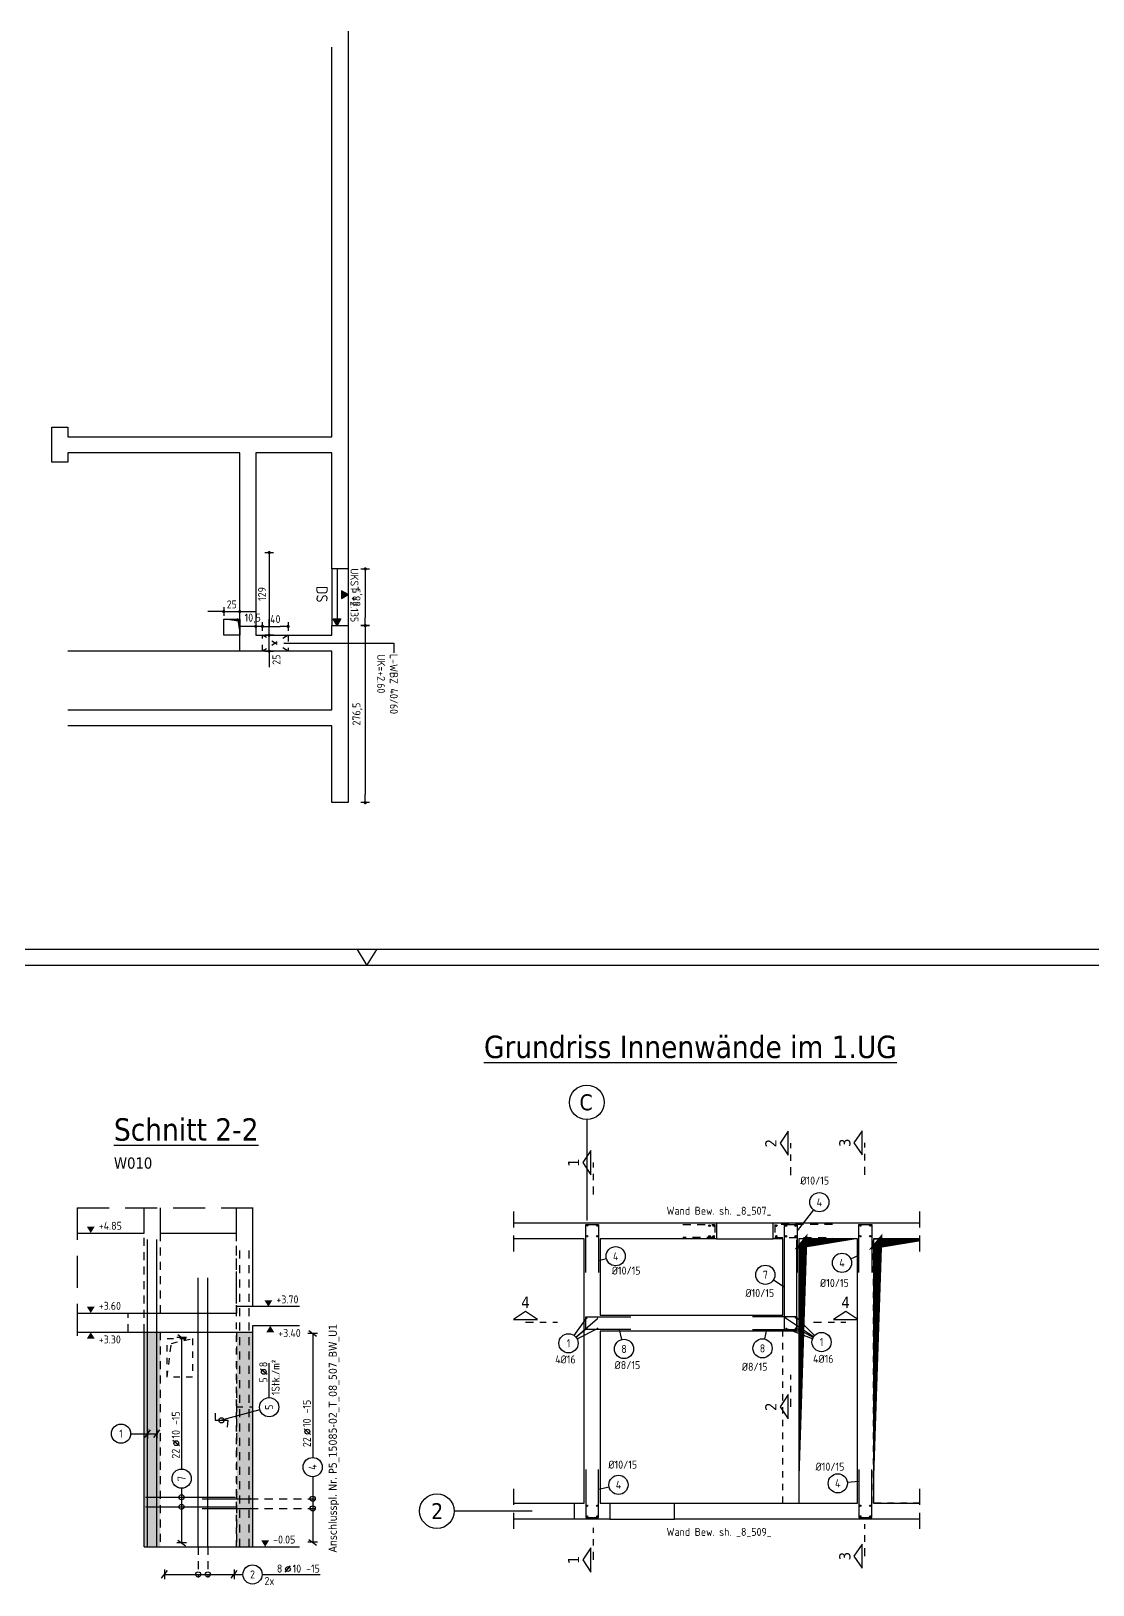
# Model space of a CAD drawing. Extents: x 0 to 54, y 0 to 44.
# Drawn here: x 15.78 to 32.36, y 19.78 to 44.05 of the extents above; entities that cross this region are included whole.
import ezdxf
from ezdxf.enums import TextEntityAlignment as Align

# ---------------------------------------------------------------- set-up
doc = ezdxf.new("R2010")
doc.units = 0
doc.header["$LTSCALE"] = 0.5
for name, pattern in [('AUSGEZOGEN', [1000.01, 1000, 0.01]), ('DASHDOTSMALL', [1.05, 0.5, -0.25, 0.05, -0.25]), ('DASHED', [0.75, 0.5, -0.25]), ('DASHEDX2', [1.5, 1, -0.5]), ('DOT', [0.175, 0.05, -0.125]), ('HIDDEN', [0.375, 0.25, -0.125]), ('HIDDEN2', [0.187, 0.125, -0.062]), ('HIDDEN4', [0.12, 0.02, -0.1]), ('PUNKT', [0.175, 0.05, -0.125]), ('STRICHPUNKT2', [0.55, 0.25, -0.125, 0.05, -0.125]), ('VERDECKT', [0.375, 0.25, -0.125])]:
    doc.linetypes.add(name, pattern=pattern)
for name, color, linetype in [('ACHSEN', 7, 'Continuous'), ('AFU', 7, 'Continuous'), ('BETON', 7, 'Continuous'), ('DD', 7, 'Continuous'), ('DRUEBER', 7, 'Continuous'), ('grau_dunkel', 7, 'Continuous'), ('grau_mittel', 7, 'Continuous'), ('HILFE', 7, 'Continuous'), ('koten', 7, 'Continuous'), ('MASSE', 7, 'Continuous'), ('OBJEKT', 7, 'Continuous'), ('RAHMEN', 7, 'Continuous'), ('RND', 7, 'Continuous'), ('RND-1', 7, 'Continuous'), ('SCHATTEN', 15, 'Continuous'), ('SCHNITTE', 7, 'Continuous'), ('SFP_Achsen', 7, 'Continuous'), ('TEXT', 7, 'Continuous'), ('VERDECKT', 7, 'Continuous'), ('WBZ', 7, 'Continuous'), ('WD', 7, 'Continuous')]:
    doc.layers.add(name, color=color, linetype=linetype)
doc.styles.add('helv', font='tahoma.ttf')
doc.styles.add('txt', font='isocp.shx')
doc.linetypes.add('AFU_50K', pattern='A,0.15,["/",Standard,S=0.2,R=0,X=-0.01,Y=-0.1],0.07,["/",Standard,S=0.2,R=0,X=-0.01,Y=-0.1],0.15', length=0.37)
doc.linetypes.add('AFU_50L', pattern='A,0.75,["/",Standard,S=0.2,R=0,X=-0.01,Y=-0.1],0.07,["/",Standard,S=0.2,R=0,X=-0.01,Y=-0.1],0.75', length=1.57)
doc.dimstyles.new('DOT_I', dxfattribs={"dimscale": 0.5, "dimtxt": 0.25, "dimasz": 0.25, "dimexe": 0.1, "dimexo": 0.3, "dimgap": 0.1, "dimtad": 1, "dimdec": 3, "dimzin": 3, "dimtxsty": 'txt', "dimblk": 'DOT', "dimblk1": 'DOT', "dimblk2": 'DOT', "dimsah": 1, "dimcen": 0.1, "dimse1": 1, "dimse2": 1, "dimazin": 0, "dimtfac": 1, "dimtdec": 4, "dimtix": 1, "dimtmove": 2, "dimatfit": 3, "dimfxl": 0, "dimtvp": 1, "dimtolj": 1, "dimtzin": 0, "dimarcsym": 0})

# ---------------------------------------------------------------- blocks, each defined once
blk = doc.blocks.new('okrd_o')
at = {"layer": 'koten', "color": 7, "linetype": 'Continuous'}
blk.add_solid([(-0.125, 0.202), (0.125, 0.202), (0, 0)], dxfattribs=at)
at = {"layer": 'koten', "style": 'txt'}
blk.add_attdef('OKRD', (0.25, 0.1), '', height=0.25, dxfattribs=at)
blk = doc.blocks.new('okrd_u')
at = {"layer": 'koten', "color": 7, "linetype": 'Continuous'}
blk.add_solid([(-0.125, -0.202), (0.125, -0.202), (0, 0)], dxfattribs=at)
at = {"layer": 'koten', "style": 'txt'}
blk.add_attdef('OKRD', (0.25, -0.35), '', height=0.25, dxfattribs=at)
blk = doc.blocks.new('SCHN-2')
at = {"layer": 'SCHNITTE', "color": 6, "linetype": 'Continuous'}
blk.add_lwpolyline([(0.378, 0.088), (0, 0.34), (-0.378, 0.088)], close=True, dxfattribs=at)
at = {"layer": 'SCHNITTE', "color": 1, "linetype": 'DASHDOTSMALL', "style": 'helv'}
blk.add_attdef('SCHN-2', text='', height=0.35, dxfattribs=at).set_placement((0, 0.45), align=Align.CENTER)
blk = doc.blocks.new('RND_HIN')
at = {"layer": 'RND', "color": 7, "linetype": 'Continuous'}
blk.add_circle((0, 0), 0.3, dxfattribs=at)
at = {"layer": 'RND', "color": 7, "linetype": 'Continuous', "style": 'txt'}
blk.add_attdef('POSI', text='', height=0.25, dxfattribs=at).set_placement((0, 0), align=Align.MIDDLE)
blk = doc.blocks.new('lei_gre')
at = {"layer": 'RND', "color": 7, "linetype": 'Continuous'}
for p, q in [((-0.09, -0.12), (0.09, 0.12)), ((0, 0.15), (0, -0.15))]:
    blk.add_line(p, q, dxfattribs=at)
blk = doc.blocks.new('RND_LEI')
at = {"layer": 'RND', "color": 7, "linetype": 'Continuous'}
blk.add_line((1.022, 0.066), (1.19, 0.27), dxfattribs=at)
for centre, radius in [((0, 0), 0.3), ((1.106, 0.168), 0.075)]:
    blk.add_circle(centre, radius, dxfattribs=at)
at = {"layer": 'RND', "color": 7, "linetype": 'Continuous', "style": 'txt'}
blk.add_attdef('POSL', text='', height=0.25, dxfattribs=at).set_placement((0, 0), align=Align.MIDDLE)
blk.add_attdef('ANZ', text='', height=0.25, dxfattribs=at).set_placement((0.931, 0.057), align=Align.RIGHT)
for tag, p in [('DUM', (1.253, 0.057)), ('ABSTD', (1.674, 0.057)), ('POSTXT', (0.374, -0.327))]:
    blk.add_attdef(tag, p, '', height=0.25, dxfattribs=at)
blk = doc.blocks.new('DINA1')
at = {"layer": 'RAHMEN'}
blk.add_line((84.1, 59.4), (0, 59.4), dxfattribs=at)
at = {"layer": 'RAHMEN', "color": 7, "linetype": 'Continuous'}
for p, q in [((41.74, 59.4), (42.05, 58.9)), ((42.05, 58.9), (42.36, 59.4))]:
    blk.add_line(p, q, dxfattribs=at)
at = {"layer": 'RAHMEN', "color": 5}
blk.add_line((83.6, 58.9), (2, 58.9), dxfattribs=at)
blk = doc.blocks.new('DOT')
at = {"layer": 'MASSE', "color": 7, "linetype": 'Continuous'}
for p, q in [((0, 0), (-1, 0)), ((0, 0.54), (0, -0.54))]:
    blk.add_line(p, q, dxfattribs=at)
at = {"layer": 'MASSE', "color": 7, "linetype": 'Continuous', "const_width": 0.2}
blk.add_lwpolyline([(-0.1, 0, 1), (0.1, 0, 1)], format="xyb", close=True, dxfattribs=at)
blk = doc.blocks.new('*D23')
at = {"layer": 'Defpoints', "color": 0, "linetype": 'AUSGEZOGEN', "transparency": 16777216}
for p in [(18.788, 34.979), (19.038, 34.979), (19.038, 34.979)]:
    blk.add_point(p, dxfattribs=at)
at = {"layer": 'MASSE', "color": 0, "linetype": 'AUSGEZOGEN', "lineweight": -2, "transparency": 16777216}
for p, q in [((18.663, 34.979), (18.538, 34.979)), ((18.788, 34.979), (19.038, 34.979)), ((19.163, 34.979), (19.288, 34.979))]:
    blk.add_line(p, q, dxfattribs=at)
at = {"layer": 'MASSE', "color": 0, "linetype": 'AUSGEZOGEN', "lineweight": -2, "transparency": 16777216, "xscale": 0.125, "yscale": 0.125, "zscale": 0.125}
blk.add_blockref('DOT', (18.788, 34.979), dxfattribs=at)
at = {"layer": 'MASSE', "color": 0, "linetype": 'AUSGEZOGEN', "lineweight": -2, "transparency": 16777216, "xscale": 0.125, "yscale": 0.125, "zscale": 0.125, "rotation": 180}
blk.add_blockref('DOT', (19.038, 34.979), dxfattribs=at)
at = {"layer": 'MASSE', "color": 0, "linetype": 'AUSGEZOGEN', "transparency": 16777216, "insert": (18.913, 35.091), "char_height": 0.125, "attachment_point": 5, "style": 'txt'}
blk.add_mtext('\\A1;25', dxfattribs=at)
blk = doc.blocks.new('*D24')
at = {"layer": 'Defpoints', "color": 0, "linetype": 'AUSGEZOGEN', "transparency": 16777216}
for p in [(20.997, 35.645), (20.997, 34.76), (20.997, 34.76)]:
    blk.add_point(p, dxfattribs=at)
at = {"layer": 'MASSE', "color": 0, "linetype": 'AUSGEZOGEN', "lineweight": -2, "transparency": 16777216}
blk.add_line((20.997, 35.52), (20.997, 34.885), dxfattribs=at)
at = {"layer": 'MASSE', "color": 0, "linetype": 'AUSGEZOGEN', "lineweight": -2, "transparency": 16777216, "xscale": 0.125, "yscale": 0.125, "zscale": 0.125}
for p, rotation in [((20.997, 35.645), 90), ((20.997, 34.76), 270)]:
    blk.add_blockref('DOT', p, dxfattribs=dict(at, rotation=rotation))
at = {"layer": 'MASSE', "color": 0, "linetype": 'AUSGEZOGEN', "transparency": 16777216, "insert": (20.875, 35.203), "char_height": 0.125, "attachment_point": 5, "rotation": 90, "style": 'txt'}
blk.add_mtext('\\A1;88,5', dxfattribs=at)
blk = doc.blocks.new('*D25')
at = {"layer": 'Defpoints', "color": 0, "linetype": 'AUSGEZOGEN', "transparency": 16777216}
for p in [(20.997, 34.76), (20.997, 31.995), (20.997, 31.995)]:
    blk.add_point(p, dxfattribs=at)
at = {"layer": 'MASSE', "color": 0, "linetype": 'AUSGEZOGEN', "lineweight": -2, "transparency": 16777216}
blk.add_line((20.997, 34.635), (20.997, 32.12), dxfattribs=at)
at = {"layer": 'MASSE', "color": 0, "linetype": 'AUSGEZOGEN', "lineweight": -2, "transparency": 16777216, "xscale": 0.125, "yscale": 0.125, "zscale": 0.125}
for p, rotation in [((20.997, 34.76), 90), ((20.997, 31.995), 270)]:
    blk.add_blockref('DOT', p, dxfattribs=dict(at, rotation=rotation))
at = {"layer": 'MASSE', "color": 0, "linetype": 'AUSGEZOGEN', "transparency": 16777216, "insert": (20.875, 33.378), "char_height": 0.125, "attachment_point": 5, "rotation": 90, "style": 'txt'}
blk.add_mtext('\\A1;276,5', dxfattribs=at)
blk = doc.blocks.new('*D26')
at = {"layer": 'Defpoints', "color": 0, "linetype": 'AUSGEZOGEN', "transparency": 16777216}
for p in [(19.498, 34.61), (19.498, 34.61), (19.498, 34.36)]:
    blk.add_point(p, dxfattribs=at)
at = {"layer": 'MASSE', "color": 0, "linetype": 'AUSGEZOGEN', "lineweight": -2, "transparency": 16777216}
for p, q in [((19.498, 34.735), (19.498, 34.86)), ((19.498, 34.36), (19.498, 34.61)), ((19.498, 34.235), (19.498, 34.11))]:
    blk.add_line(p, q, dxfattribs=at)
at = {"layer": 'MASSE', "color": 0, "linetype": 'AUSGEZOGEN', "lineweight": -2, "transparency": 16777216, "xscale": 0.125, "yscale": 0.125, "zscale": 0.125}
for p, rotation in [((19.498, 34.61), 270), ((19.498, 34.36), 90)]:
    blk.add_blockref('DOT', p, dxfattribs=dict(at, rotation=rotation))
at = {"layer": 'MASSE', "color": 0, "linetype": 'AUSGEZOGEN', "transparency": 16777216, "insert": (19.611, 34.228), "char_height": 0.125, "attachment_point": 5, "rotation": 90, "style": 'txt'}
blk.add_mtext('\\A1;25', dxfattribs=at)
blk = doc.blocks.new('*D27')
at = {"layer": 'Defpoints', "color": 0, "linetype": 'AUSGEZOGEN', "transparency": 16777216}
for p in [(19.498, 35.9), (19.498, 34.61), (19.498, 34.61)]:
    blk.add_point(p, dxfattribs=at)
at = {"layer": 'MASSE', "color": 0, "linetype": 'AUSGEZOGEN', "lineweight": -2, "transparency": 16777216}
blk.add_line((19.498, 35.775), (19.498, 34.735), dxfattribs=at)
at = {"layer": 'MASSE', "color": 0, "linetype": 'AUSGEZOGEN', "lineweight": -2, "transparency": 16777216, "xscale": 0.125, "yscale": 0.125, "zscale": 0.125}
for p, rotation in [((19.498, 35.9), 90), ((19.498, 34.61), 270)]:
    blk.add_blockref('DOT', p, dxfattribs=dict(at, rotation=rotation))
at = {"layer": 'MASSE', "color": 0, "linetype": 'AUSGEZOGEN', "transparency": 16777216, "insert": (19.386, 35.255), "char_height": 0.125, "attachment_point": 5, "rotation": 90, "style": 'txt'}
blk.add_mtext('\\A1;129', dxfattribs=at)
blk = doc.blocks.new('*D28')
at = {"layer": 'Defpoints', "color": 0, "linetype": 'AUSGEZOGEN', "transparency": 16777216}
for p in [(19.393, 34.748), (19.793, 34.748), (19.793, 34.748)]:
    blk.add_point(p, dxfattribs=at)
at = {"layer": 'MASSE', "color": 0, "linetype": 'AUSGEZOGEN', "lineweight": -2, "transparency": 16777216}
blk.add_line((19.518, 34.748), (19.668, 34.748), dxfattribs=at)
at = {"layer": 'MASSE', "color": 0, "linetype": 'AUSGEZOGEN', "lineweight": -2, "transparency": 16777216, "xscale": 0.125, "yscale": 0.125, "zscale": 0.125, "rotation": 180}
blk.add_blockref('DOT', (19.393, 34.748), dxfattribs=at)
at = {"layer": 'MASSE', "color": 0, "linetype": 'AUSGEZOGEN', "lineweight": -2, "transparency": 16777216, "xscale": 0.125, "yscale": 0.125, "zscale": 0.125}
blk.add_blockref('DOT', (19.793, 34.748), dxfattribs=at)
at = {"layer": 'MASSE', "color": 0, "linetype": 'AUSGEZOGEN', "transparency": 16777216, "insert": (19.593, 34.861), "char_height": 0.125, "attachment_point": 5, "style": 'txt'}
blk.add_mtext('\\A1;40', dxfattribs=at)
blk = doc.blocks.new('*D29')
at = {"layer": 'Defpoints', "color": 0, "linetype": 'AUSGEZOGEN', "transparency": 16777216}
for p in [(19.288, 34.748), (19.288, 34.748), (19.393, 34.748)]:
    blk.add_point(p, dxfattribs=at)
at = {"layer": 'MASSE', "color": 0, "linetype": 'AUSGEZOGEN', "lineweight": -2, "transparency": 16777216}
for p, q in [((19.163, 34.748), (19.038, 34.748)), ((19.393, 34.748), (19.288, 34.748)), ((19.518, 34.748), (19.643, 34.748))]:
    blk.add_line(p, q, dxfattribs=at)
at = {"layer": 'MASSE', "color": 0, "linetype": 'AUSGEZOGEN', "lineweight": -2, "transparency": 16777216, "xscale": 0.125, "yscale": 0.125, "zscale": 0.125}
blk.add_blockref('DOT', (19.288, 34.748), dxfattribs=at)
at = {"layer": 'MASSE', "color": 0, "linetype": 'AUSGEZOGEN', "lineweight": -2, "transparency": 16777216, "xscale": 0.125, "yscale": 0.125, "zscale": 0.125, "rotation": 180}
blk.add_blockref('DOT', (19.393, 34.748), dxfattribs=at)
at = {"layer": 'MASSE', "color": 0, "linetype": 'AUSGEZOGEN', "transparency": 16777216, "insert": (19.241, 34.87), "char_height": 0.125, "attachment_point": 5, "style": 'txt'}
blk.add_mtext('\\A1;10,5', dxfattribs=at)

msp = doc.modelspace()

# ---------------------------------------------------------------- hatches: boundary and pattern name
at = {"layer": 'grau_mittel'}
msp.add_hatch(color=61, dxfattribs=at).paths.add_polyline_path([(17.7978, 23.7235), (17.5478, 23.7235), (17.5478, 20.3735), (17.7978, 20.3735)])
h = msp.add_hatch(color=61, dxfattribs=at)
h.paths.add_polyline_path([(18.9878, 22.5585), (19.2378, 22.5585), (19.2378, 23.7235), (18.9878, 23.7235)])
h.paths.add_polyline_path([(19.2378, 22.5585), (18.9878, 22.5585), (18.9878, 20.3735), (19.2378, 20.3735)])
at = {"layer": 'HILFE', "linetype": 'AUSGEZOGEN'}
for points in [[(20.6245, 35.3055), (20.7284, 35.2455), (20.6245, 35.1855)], [(20.4974, 34.8644), (20.5574, 34.7605), (20.6174, 34.8644)]]:
    msp.add_hatch(color=7, dxfattribs=at).paths.add_polyline_path(points)

# ---------------------------------------------------------------- linework, layer by layer
at = {"color": 0, "linetype": 'ByBlock', "lineweight": -2}
for p, q in [((20.7284, 44.0455), (20.7284, 35.6455)), ((20.4784, 37.7105), (20.4784, 43.7955)), ((16.1034, 37.3105), (16.1034, 37.8605)), ((16.1034, 37.8605), (16.3534, 37.8605)), ((16.3534, 37.8605), (16.3534, 37.7105)), ((16.3534, 37.7105), (20.4784, 37.7105)), ((19.0384, 37.4605), (16.3534, 37.4605)), ((16.3534, 37.4605), (16.3534, 37.3105)), ((19.0384, 34.3605), (19.0384, 37.4605)), ((20.4784, 37.4605), (19.2884, 37.4605)), ((19.2884, 37.4605), (19.2884, 34.6105)), ((20.4784, 35.6455), (20.4784, 37.4605)), ((16.3534, 37.3105), (16.1034, 37.3105)), ((20.7284, 35.6455), (20.4784, 35.6455)), ((20.4784, 34.6105), (20.4784, 34.7605)), ((20.4784, 34.7605), (20.7284, 34.7605)), ((20.7284, 34.7605), (20.7284, 31.9955)), ((19.2884, 34.6105), (20.4784, 34.6105)), ((20.4784, 34.3605), (19.0384, 34.3605)), ((20.4784, 33.4455), (20.4784, 34.3605)), ((16.3534, 33.4455), (20.4784, 33.4455)), ((20.4784, 33.1955), (16.3534, 33.1955)), ((20.4784, 31.9955), (20.4784, 33.1955)), ((20.7284, 31.9955), (20.4784, 31.9955))]:
    msp.add_line(p, q, dxfattribs=at)
at = {"layer": 'ACHSEN', "color": 140, "linetype": 'AUSGEZOGEN'}
for p, q in [((24.4573, 27.0438), (24.4573, 25.4689)), ((23.6038, 20.9309), (22.3874, 20.9309))]:
    msp.add_line(p, q, dxfattribs=at)
at = {"layer": 'AFU', "color": 8, "linetype": 'AFU_50K'}
for p, q in [((19.2378, 24.1235), (18.9878, 24.1235)), ((18.9878, 24.1235), (18.9878, 24.0235))]:
    msp.add_line(p, q, dxfattribs=at)
at = {"layer": 'AFU', "color": 8, "linetype": 'AFU_50L'}
for p, q in [((16.4996, 24.0235), (18.9878, 24.0235)), ((17.5478, 23.7235), (19.2378, 23.7235)), ((17.5478, 20.3735), (19.2378, 20.3735))]:
    msp.add_line(p, q, dxfattribs=at)
at = {"layer": 'BETON', "color": 6, "linetype": 'AUSGEZOGEN', "lineweight": -2}
for p, q in [((17.5478, 25.2735), (17.5478, 25.6676)), ((17.7978, 25.6676), (17.7978, 25.2735)), ((19.2378, 25.6676), (19.2378, 24.1235)), ((23.3107, 25.4309), (26.4823, 25.4309)), ((26.4823, 25.4309), (26.4823, 25.1809)), ((27.3673, 25.1809), (27.3673, 25.4309)), ((27.3673, 25.4309), (29.6529, 25.4309)), ((24.4173, 25.1809), (23.3107, 25.1809)), ((24.4173, 21.0559), (24.4173, 25.1809)), ((26.4823, 25.1809), (24.6673, 25.1809)), ((24.6673, 25.1809), (24.6673, 23.9909)), ((27.5173, 25.1809), (27.3673, 25.1809)), ((27.5173, 23.9909), (27.5173, 25.1809)), ((28.6823, 25.1809), (27.7673, 25.1809)), ((27.7673, 25.1809), (27.7673, 23.7409)), ((28.6823, 21.0559), (28.6823, 25.1809)), ((29.6529, 25.1809), (28.9323, 25.1809)), ((28.9323, 25.1809), (28.9323, 21.0559)), ((19.2378, 23.8235), (19.2378, 20.3735)), ((24.6673, 23.9909), (27.5173, 23.9909)), ((17.5478, 20.3735), (17.5478, 23.7235)), ((27.7673, 23.7409), (24.6673, 23.7409)), ((24.6673, 23.7409), (24.6673, 21.0559)), ((24.2673, 20.8059), (24.2673, 21.0559)), ((24.2673, 21.0559), (24.4173, 21.0559)), ((24.6673, 21.0559), (24.8173, 21.0559)), ((24.8173, 21.0559), (24.8173, 20.8059)), ((25.8273, 20.8059), (25.8273, 21.0559)), ((25.8273, 21.0559), (28.6823, 21.0559)), ((28.9323, 21.0559), (29.6529, 21.0559)), ((24.8173, 20.8059), (24.2673, 20.8059)), ((29.6529, 20.8059), (25.8273, 20.8059))]:
    msp.add_line(p, q, dxfattribs=at)
at = {"layer": 'BETON', "color": 6, "linetype": 'AUSGEZOGEN'}
for p, q in [((18.9878, 25.2735), (18.9878, 25.6676)), ((16.4996, 25.2735), (17.5478, 25.2735)), ((17.7978, 25.2735), (18.9878, 25.2735)), ((19.9689, 24.1235), (19.2378, 24.1235)), ((19.9689, 23.8235), (19.2378, 23.8235)), ((16.4996, 23.7235), (17.5478, 23.7235)), ((19.2378, 20.3735), (19.9689, 20.3735))]:
    msp.add_line(p, q, dxfattribs=at)
at = {"layer": 'DD', "color": 7, "linetype": 'AUSGEZOGEN'}
msp.add_lwpolyline([(19.0384, 34.8605), (19.0384, 34.6105), (18.7884, 34.6105), (18.7884, 34.8605)], close=True, dxfattribs=at)
at = {"layer": 'DRUEBER', "color": 7, "linetype": 'DOT'}
msp.add_line((18.9878, 20.3735), (18.9878, 25.2735), dxfattribs=at)
at = {"layer": 'DRUEBER', "color": 7, "linetype": 'PUNKT', "lineweight": -2}
for p, q in [((23.3107, 25.4309), (26.4823, 25.4309)), ((26.4823, 25.4309), (26.4823, 25.1809)), ((27.3673, 25.1809), (27.3673, 25.4309)), ((27.3673, 25.4309), (29.6529, 25.4309)), ((24.4173, 25.1809), (23.3107, 25.1809)), ((24.4173, 21.0559), (24.4173, 25.1809)), ((26.4823, 25.1809), (24.6673, 25.1809)), ((24.6673, 25.1809), (24.6673, 23.9909)), ((27.5173, 25.1809), (27.3673, 25.1809)), ((27.5173, 23.9909), (27.5173, 25.1809)), ((28.6823, 25.1809), (27.7673, 25.1809)), ((27.7673, 25.1809), (27.7673, 21.0559)), ((28.6823, 21.0559), (28.6823, 25.1809)), ((28.9323, 25.1809), (29.6529, 25.1809)), ((28.9323, 21.0559), (28.9323, 25.1809)), ((24.6673, 23.9909), (27.5173, 23.9909)), ((27.5173, 23.7409), (24.6673, 23.7409)), ((24.6673, 23.7409), (24.6674, 21.0559)), ((27.5173, 21.0559), (27.5173, 23.7409)), ((24.2673, 20.8059), (24.2673, 21.0559)), ((24.2673, 21.0559), (24.4173, 21.0559)), ((24.6674, 21.0559), (24.8173, 21.0559)), ((24.8173, 21.0559), (24.8173, 20.8059)), ((25.8273, 20.8059), (25.8273, 21.0559)), ((25.8273, 21.0559), (27.5173, 21.0559)), ((27.7673, 21.0559), (28.6823, 21.0559)), ((29.6529, 21.0559), (28.9323, 21.0559)), ((24.8173, 20.8059), (24.2673, 20.8059)), ((29.6529, 20.8059), (25.8273, 20.8059))]:
    msp.add_line(p, q, dxfattribs=at)
at = {"layer": 'DRUEBER', "color": 7, "linetype": 'HIDDEN4', "lineweight": -2}
msp.add_line((18.9878, 22.5585), (19.2378, 22.5585), dxfattribs=at)
at = {"layer": 'grau_dunkel', "color": 21}
for points in [[(27.7673, 21.0559, 0, 0.1335, 0), (27.8341, 25.1798, 0, 0, 0), (27.7734, 25.1065, 0.1492, 0, 0), (28.6823, 25.1809, 0, 0, 0)], [(28.9324, 21.0559, 0, 0.1388, 0), (29.0017, 25.1797, 0, 0, 0), (28.9386, 25.1037, 0.1549, 0.0377, 0), (29.6529, 25.1621, 0, 0, 0)]]:
    msp.add_lwpolyline(points, format="xyseb", dxfattribs=at)
at = {"layer": 'HILFE', "color": 102, "linetype": 'AUSGEZOGEN'}
for p, q in [((19.7262, 34.4837), (21.4438, 34.4837)), ((21.4438, 34.4837), (21.4438, 34.334))]:
    msp.add_line(p, q, dxfattribs=at)
at = {"layer": 'HILFE', "color": 102, "linetype": 'DASHEDX2'}
for q in [(19.4408, 25.6676), (16.4996, 23.5408)]:
    msp.add_line((16.4996, 25.6676), q, dxfattribs=at)
at = {"layer": 'HILFE', "color": 102, "linetype": 'DASHED'}
for p, q in [((23.3107, 25.612), (23.3107, 24.9368)), ((29.6529, 25.612), (29.6529, 24.9368)), ((23.3107, 21.279), (23.3107, 20.6038)), ((29.6529, 21.279), (29.6529, 20.6038))]:
    msp.add_line(p, q, dxfattribs=at)
at = {"layer": 'HILFE', "color": 7, "linetype": 'AUSGEZOGEN'}
for points in [[(20.6245, 35.3055), (20.6245, 35.1855), (20.7284, 35.2455)], [(20.4974, 34.8644), (20.6174, 34.8644), (20.5574, 34.7605)]]:
    msp.add_lwpolyline(points, close=True, dxfattribs=at)
at = {"layer": 'OBJEKT', "color": 7, "linetype": 'AUSGEZOGEN'}
for p, q in [((20.4784, 35.6455), (20.4784, 34.7605)), ((20.7284, 35.6455), (20.7284, 34.7605)), ((19.0384, 34.3605), (16.3534, 34.3605)), ((26.4823, 25.4309), (27.3673, 25.4309)), ((26.4823, 25.1809), (27.3673, 25.1809)), ((27.7673, 23.7409), (27.7673, 21.0559)), ((23.3107, 21.0559), (24.2673, 21.0559)), ((24.8173, 21.0559), (25.8273, 21.0559)), ((24.2673, 20.8059), (23.3107, 20.8059)), ((24.8173, 20.8059), (25.8273, 20.8059))]:
    msp.add_line(p, q, dxfattribs=at)
at = {"layer": 'RND', "color": 102, "linetype": 'AUSGEZOGEN'}
for p, q in [((20.5574, 35.6455), (20.5574, 34.7605)), ((27.9957, 25.6364), (27.7423, 25.31)), ((24.763, 24.8722), (24.6423, 24.8404)), ((28.5789, 24.8687), (28.7073, 24.9258)), ((27.371, 24.5399), (27.5373, 24.4322)), ((24.2589, 23.673), (24.4564, 23.9472)), ((24.2854, 23.6485), (24.6244, 23.9369)), ((24.2867, 23.647), (24.4564, 23.7876)), ((24.3048, 23.6194), (24.6265, 23.7834)), ((27.9979, 23.6535), (27.5603, 23.9459)), ((27.9917, 23.6433), (27.7229, 23.7936)), ((28.0151, 23.6748), (27.7296, 23.9527)), ((25.0045, 23.609), (24.9682, 23.7659)), ((27.2349, 23.6181), (27.2689, 23.7659)), ((27.9823, 23.6231), (27.567, 23.78)), ((19.3527, 22.5128), (18.7524, 22.3482)), ((17.3344, 22.1393), (17.7573, 22.1393)), ((28.5254, 21.3798), (28.7073, 21.3994)), ((24.8057, 21.3061), (24.6423, 21.2675))]:
    msp.add_line(p, q, dxfattribs=at)
at = {"layer": 'RND', "color": 7, "linetype": 'AUSGEZOGEN'}
for p, q in [((18.1304, 23.6428), (18.1304, 21.5875)), ((20.1767, 23.7053), (20.1767, 21.7677)), ((19.4973, 22.7024), (19.4973, 23.2424)), ((20.1767, 21.4677), (20.1767, 20.4427)), ((18.1304, 21.2875), (18.1304, 20.4325)), ((17.8633, 19.9409), (18.9512, 19.9409)), ((18.9512, 19.9409), (19.0875, 19.9409)), ((19.3875, 19.9409), (20.2937, 19.9409))]:
    msp.add_line(p, q, dxfattribs=at)
at = {"layer": 'RND', "color": 102, "linetype": 'VERDECKT'}
for p, q in [((19.2021, 21.123), (20.2267, 21.123)), ((19.2021, 20.973), (20.2267, 20.973)), ((18.3894, 20.3735), (18.3894, 19.8909)), ((18.5394, 20.3735), (18.5394, 19.8909))]:
    msp.add_line(p, q, dxfattribs=at)
at = {"layer": 'RND', "color": 1, "linetype": 'AUSGEZOGEN'}
for points in [[(24.4423, 24.6559), (24.4423, 25.4059), (24.6423, 25.4059), (24.6423, 24.6559)], [(27.5423, 24.6559), (27.5423, 25.4059), (27.7423, 25.4059), (27.7423, 24.6559)], [(28.7073, 24.6559), (28.7073, 25.4059), (28.9073, 25.4059), (28.9073, 24.6559)], [(17.6001, 20.3735), (17.6001, 25.1735)], [(17.7435, 20.3735), (17.7435, 25.1735)], [(27.5373, 25.1659), (27.5373, 23.7659), (27.7373, 23.7659), (27.7373, 25.1659)], [(18.3894, 20.3735), (18.3894, 24.5735)], [(18.5394, 20.3735), (18.5394, 24.5735)], [(25.1423, 23.7659), (24.4423, 23.7659), (24.4423, 23.9659), (25.1423, 23.9659)], [(27.0423, 23.7659), (27.7423, 23.7659), (27.7423, 23.9659), (27.0423, 23.9659)], [(24.4423, 21.5809), (24.4423, 20.8309), (24.6423, 20.8309), (24.6423, 21.5809)], [(28.7073, 21.5809), (28.7073, 20.8309), (28.9073, 20.8309), (28.9073, 21.5809)], [(17.5743, 21.147), (18.9743, 21.147)], [(18.4521, 21.123), (19.2021, 21.123)], [(17.5743, 20.997), (18.9743, 20.997)], [(18.4521, 20.973), (19.2021, 20.973)]]:
    msp.add_lwpolyline(points, dxfattribs=at)
at = {"layer": 'RND', "color": 7, "linetype": 'HIDDEN'}
for points in [[(25.9573, 25.4059), (26.4573, 25.4059), (26.4573, 25.2059), (25.9573, 25.2059)], [(28.2923, 25.4059), (27.3923, 25.4059), (27.3923, 25.2059), (28.2923, 25.2059)], [(19.0401, 20.3735), (19.0401, 25.0235)], [(19.1835, 20.3735), (19.1835, 25.0235)]]:
    msp.add_lwpolyline(points, dxfattribs=at)
at = {"layer": 'RND', "color": 7, "linetype": 'AUSGEZOGEN'}
for points, const_width in [([(24.4538, 23.9443, 1), (24.4638, 23.9443, 1)], 0.01), ([(24.4538, 23.7858, 1), (24.4638, 23.7858, 1)], 0.01), ([(24.6205, 23.9443, 1), (24.6305, 23.9443, 1)], 0.01), ([(24.6205, 23.7858, 1), (24.6305, 23.7858, 1)], 0.01), ([(27.5567, 23.95, 1), (27.5692, 23.95, 1)], 0.0125), ([(27.5617, 23.7825, 1), (27.5742, 23.7825, 1)], 0.0125), ([(27.708, 23.95, 1), (27.7205, 23.95, 1)], 0.0125), ([(27.708, 23.7825, 1), (27.7205, 23.7825, 1)], 0.0125), ([(17.5693, 21.147, 1), (17.5793, 21.147, 1)], 0.01), ([(19.1971, 21.123, 1), (19.2071, 21.123, 1)], 0.01), ([(17.5693, 20.997, 1), (17.5793, 20.997, 1)], 0.01), ([(19.1971, 20.973, 1), (19.2071, 20.973, 1)], 0.01)]:
    msp.add_lwpolyline(points, format="xyb", close=True, dxfattribs=dict(at, const_width=const_width))
for centre, radius in [((24.4623, 25.3894), 0.01), ((24.6207, 25.3894), 0.01), ((26.3736, 25.3893), 0.0125), ((26.4396, 25.3893), 0.0125), ((27.4167, 25.3893), 0.0125), ((27.568, 25.3893), 0.0125), ((27.7193, 25.3893), 0.0125), ((28.7274, 25.3894), 0.01), ((28.8834, 25.3894), 0.01), ((24.4623, 25.2227), 0.01), ((24.6207, 25.2227), 0.01), ((26.3736, 25.2217), 0.0125), ((26.4396, 25.2217), 0.0125), ((27.4167, 25.2217), 0.0125), ((27.568, 25.2217), 0.0125), ((27.7193, 25.2217), 0.0125), ((28.7274, 25.2227), 0.01), ((28.8834, 25.2227), 0.01), ((18.7524, 22.3482), 0.04), ((18.1304, 21.147), 0.04), ((20.1767, 21.123), 0.04), ((18.1304, 20.997), 0.04), ((20.1767, 20.973), 0.04), ((24.4623, 21.0141), 0.01), ((24.6207, 21.0141), 0.01), ((28.7274, 21.0141), 0.01), ((28.8834, 21.0141), 0.01), ((24.4623, 20.8473), 0.01), ((24.6207, 20.8473), 0.01), ((28.7274, 20.8473), 0.01), ((28.8834, 20.8473), 0.01), ((18.3894, 19.9409), 0.04), ((18.5394, 19.9409), 0.04)]:
    msp.add_circle(centre, radius, dxfattribs=at)
at = {"layer": 'RND-1', "color": 1, "linetype": 'AUSGEZOGEN'}
msp.add_lwpolyline([(18.6524, 22.4582), (18.6524, 22.3482), (18.8524, 22.3482), (18.8428, 22.2386)], dxfattribs=at)
at = {"layer": 'SCHATTEN', "color": 1, "linetype": 'AUSGEZOGEN'}
msp.add_lwpolyline([(18.7884, 34.8605, 0, 0.0408, 0), (19.0368, 34.8402, 0, 0, 0), (19.0181, 34.8588, 0.0408, 0, 0), (19.0384, 34.6105, 0, 0, 0)], format="xyseb", dxfattribs=at)
at = {"layer": 'SCHNITTE', "color": 6, "linetype": 'STRICHPUNKT2'}
for p, q in [((27.644, 26.1759), (27.644, 26.6759)), ((28.7988, 26.1825), (28.7988, 26.6825)), ((24.5628, 25.8724), (24.5628, 26.3724)), ((23.4997, 23.8797), (23.9997, 23.8797)), ((27.9994, 23.8797), (28.4994, 23.8797)), ((27.644, 22.5604), (27.644, 23.0604)), ((24.5628, 20.1679), (24.5628, 20.6679)), ((28.7988, 20.2268), (28.7988, 20.7268))]:
    msp.add_line(p, q, dxfattribs=at)
at = {"layer": 'SFP_Achsen', "color": 7, "linetype": 'AUSGEZOGEN'}
for centre in [(24.4573, 27.3143), (22.117, 20.9309)]:
    msp.add_circle(centre, 0.2705, dxfattribs=at)
at = {"layer": 'VERDECKT', "color": 7, "linetype": 'VERDECKT', "lineweight": -2}
for p, q in [((17.5478, 23.7235), (17.5478, 25.2735)), ((17.7978, 25.2735), (17.7978, 24.0235)), ((17.2978, 23.7235), (17.2978, 24.0235)), ((17.7978, 23.7235), (17.7978, 20.3735))]:
    msp.add_line(p, q, dxfattribs=at)
at = {"layer": 'VERDECKT', "color": 7, "linetype": 'HIDDEN'}
for p, q in [((18.9878, 24.0235), (18.9878, 25.2735)), ((17.7978, 24.0235), (18.9878, 24.0235)), ((17.7978, 23.7235), (18.9878, 23.7235)), ((18.9878, 23.7235), (18.9878, 20.3735))]:
    msp.add_line(p, q, dxfattribs=at)
at = {"layer": 'VERDECKT', "color": 7, "linetype": 'VERDECKT'}
msp.add_line((16.4996, 24.0235), (17.2978, 24.0235), dxfattribs=at)
at = {"layer": 'WBZ', "color": 102, "linetype": 'HIDDEN2'}
for p, q in [((17.9028, 23.0235), (17.9709, 23.5504)), ((17.9709, 23.5504), (18.3028, 23.6235))]:
    msp.add_line(p, q, dxfattribs=at)
msp.add_lwpolyline([(18.3028, 23.6235), (18.3028, 23.0235), (17.9028, 23.0235), (17.9028, 23.6235)], close=True, dxfattribs=at)
at = {"layer": 'WD', "color": 7, "linetype": 'HIDDEN2'}
for p, q in [((19.7934, 34.6105), (19.3934, 34.3605)), ((19.7934, 34.3605), (19.3934, 34.6105))]:
    msp.add_line(p, q, dxfattribs=at)
msp.add_lwpolyline([(19.7934, 34.6105), (19.7934, 34.3605), (19.3934, 34.3605), (19.3934, 34.6105)], close=True, dxfattribs=at)

# ---------------------------------------------------------------- block references
at = {"layer": 'koten', "color": 8, "linetype": 'AFU_50K', "xscale": 0.5, "yscale": 0.5, "zscale": 0.5}
msp.add_blockref('okrd_o', (16.7115, 25.2735), dxfattribs=at).add_auto_attribs({'OKRD': '+4.85'})
at = {"layer": 'koten', "color": 6, "linetype": 'AUSGEZOGEN', "xscale": 0.5, "yscale": 0.5, "zscale": 0.5}
for name, p, values in [('okrd_o', (19.4852, 24.1235), {'OKRD': '+3.70'}), ('okrd_o', (16.7115, 24.0235), {'OKRD': '+3.60'}), ('okrd_u', (19.5148, 23.8235), {'OKRD': '+3.40'}), ('okrd_u', (16.7115, 23.7235), {'OKRD': '+3.30'}), ('okrd_o', (19.435, 20.3735), {'OKRD': '-0.05'})]:
    msp.add_blockref(name, p, dxfattribs=at).add_auto_attribs(values)
at = {"layer": 'RAHMEN', "color": 7, "linetype": 'AUSGEZOGEN', "xscale": 0.5, "yscale": 0.5, "zscale": 0.5}
msp.add_blockref('DINA1', (0, 0), dxfattribs=at)
at = {"layer": 'RND', "color": 7, "linetype": 'AUSGEZOGEN', "xscale": 0.5, "yscale": 0.5, "zscale": 0.5}
for name, p, values in [('RND_HIN', (28.0877, 25.7549), {'POSI': '4'}), ('RND_HIN', (24.9081, 24.9104), {'POSI': '4'}), ('RND_HIN', (27.2451, 24.6214), {'POSI': '7'}), ('RND_HIN', (28.4418, 24.8078), {'POSI': '4'}), ('RND_HIN', (24.1712, 23.5513), {'POSI': '1'}), ('RND_HIN', (25.0382, 23.4629), {'POSI': '8'}), ('RND_HIN', (27.2012, 23.4719), {'POSI': '8'}), ('RND_HIN', (28.1226, 23.5701), {'POSI': '1'}), ('RND_HIN', (17.1844, 22.1393), {'POSI': '1'}), ('RND_HIN', (24.9517, 21.3406), {'POSI': '4'}), ('RND_HIN', (28.3763, 21.3637), {'POSI': '4'}), ('RND_LEI', (19.2375, 19.9409), {'POSL': '2', 'DUM': '10', 'ANZ': '8', 'ABSTD': '-15', 'POSTXT': '2x'})]:
    msp.add_blockref(name, p, dxfattribs=at).add_auto_attribs(values)
at = {"layer": 'RND', "color": 7, "linetype": 'AUSGEZOGEN', "xscale": 0.5, "yscale": 0.5, "zscale": 0.5, "rotation": 270}
for p in [(18.1304, 23.6428), (20.1767, 23.7053), (18.1304, 20.4325), (20.1767, 20.4427)]:
    msp.add_blockref('lei_gre', p, dxfattribs=at)
at = {"layer": 'RND', "color": 7, "linetype": 'AUSGEZOGEN', "xscale": 0.5, "yscale": 0.5, "zscale": 0.5, "rotation": 90}
for p, values in [((19.4973, 22.5524), {'POSL': '5', 'DUM': '8', 'ANZ': '5', 'POSTXT': '1Stk./m²'}), ((20.1767, 21.6177), {'POSL': '4', 'DUM': '10', 'ANZ': '22', 'ABSTD': '-15'}), ((18.1304, 21.4375), {'POSL': '7', 'DUM': '10', 'ANZ': '22', 'ABSTD': '-15'})]:
    msp.add_blockref('RND_LEI', p, dxfattribs=at).add_auto_attribs(values)
at = {"layer": 'RND', "color": 7, "linetype": 'AUSGEZOGEN', "xscale": 0.5, "yscale": 0.5, "zscale": 0.5}
for p in [(17.6001, 22.1393), (17.7435, 22.1393), (17.8633, 19.9409), (18.9512, 19.9409)]:
    msp.add_blockref('lei_gre', p, dxfattribs=at)
at = {"layer": 'SCHNITTE', "color": 6, "linetype": 'STRICHPUNKT2', "xscale": 0.5, "yscale": 0.5, "zscale": 0.5, "rotation": 90}
for p, values in [((27.644, 26.6759), {'SCHN-2': '2'}), ((28.7988, 26.6825), {'SCHN-2': '3'}), ((24.5628, 26.3724), {'SCHN-2': '1'}), ((27.644, 22.5604), {'SCHN-2': '2'}), ((28.7988, 20.2268), {'SCHN-2': '3'}), ((24.5628, 20.1679), {'SCHN-2': '1'})]:
    msp.add_blockref('SCHN-2', p, dxfattribs=at).add_auto_attribs(values)
at = {"layer": 'SCHNITTE', "color": 6, "linetype": 'STRICHPUNKT2', "xscale": 0.5, "yscale": 0.5, "zscale": 0.5}
for p in [(23.4997, 23.8797), (28.4994, 23.8797)]:
    msp.add_blockref('SCHN-2', p, dxfattribs=at).add_auto_attribs({'SCHN-2': '4'})

# ---------------------------------------------------------------- texts
at = {"layer": 'SFP_Achsen', "color": 6, "linetype": 'AUSGEZOGEN', "style": 'helv'}
for s, p in [('C', (24.3433, 27.1899)), ('2', (22.0263, 20.8047))]:
    msp.add_text(s, height=0.25, dxfattribs=at).set_placement(p)
at = {"layer": 'TEXT', "color": 7, "linetype": 'AUSGEZOGEN'}
for s, rotation, style, p in [('UKST +2.135', 270, 'txt', (20.767, 35.6547)), ('UK=+2.60', 270, 'txt', (21.1838, 34.3126)), ('L-WBZ 40/60', 270, 'txt', (21.3814, 34.3173)), ('Anschlusspl. Nr. P5_15085-02_T_08_507_BW_U1', 90, 'helv', (20.553, 20.2834))]:
    msp.add_text(s, height=0.125, rotation=rotation, dxfattribs=dict(at, style=style)).set_placement(p)
at = {"layer": 'TEXT', "color": 1, "linetype": 'AUSGEZOGEN', "style": 'txt'}
msp.add_text('DS', height=0.175, rotation=270, dxfattribs=at).set_placement((20.2348, 35.381))
at = {"layer": 'TEXT', "color": 5, "linetype": 'AUSGEZOGEN', "style": 'helv'}
for s, p in [('%%UGrundriss Innenwände im 1.UG%%U ', (22.8512, 28.0058)), ('%%USchnitt 2-2', (17.0741, 26.7159))]:
    msp.add_text(s, height=0.35, dxfattribs=at).set_placement(p)
at = {"layer": 'TEXT', "color": 1, "linetype": 'AUSGEZOGEN', "style": 'helv'}
msp.add_text('W010', height=0.175, dxfattribs=at).set_placement((17.0741, 26.2784))
at = {"layer": 'TEXT', "color": 7, "linetype": 'AUSGEZOGEN', "style": 'txt'}
for s, p in [('%%C10/15', (27.7915, 26.0295)), ('Wand Bew. sh. _8_507_', (25.7023, 25.5585)), ('%%C10/15', (24.8468, 24.6239)), ('%%C10/15', (28.0992, 24.4306)), ('%%C10/15', (26.9338, 24.2739)), ('4%%C16', (23.9639, 23.237)), ('4%%C16', (27.9899, 23.2458)), ('%%C8/15', (24.8908, 23.148)), ('%%C8/15', (26.8774, 23.1217)), ('%%C10/15', (24.7941, 21.5931)), ('%%C10/15', (28.0297, 21.5619)), ('Wand Bew. sh. _8_509_', (25.7023, 20.543))]:
    msp.add_text(s, height=0.125, dxfattribs=at).set_placement(p)

# ---------------------------------------------------------------- dimensions: what is measured, and where the dimension line sits
at = {"layer": 'MASSE', "color": 7, "linetype": 'AUSGEZOGEN'}
for base, p1, p2, override, picture, middle in [((19.4983, 34.6105), (19.4983, 35.9005), (19.4983, 34.6105), {"dimdec": 0, "dimlfac": 100}, '*D27', (19.3858, 35.2555)), ((20.9966, 34.7605), (20.9966, 35.6455), (20.9966, 34.7605), {"dimdec": 1, "dimlfac": 100}, '*D24', (20.8747, 35.203)), ((20.9966, 31.9955), (20.9966, 34.7605), (20.9966, 31.9955), {"dimdec": 1, "dimlfac": 100}, '*D25', (20.8747, 33.378))]:
    dim = msp.add_linear_dim(base=base, p1=p1, p2=p2, angle=270, dimstyle='DOT_I', override=override, dxfattribs=at)
    dim.commit()
    dim.dimension.update_dxf_attribs({"geometry": picture, "text_midpoint": middle})
for base, p1, p2, picture, middle in [((19.0384, 34.9786), (18.7884, 34.9786), (19.0384, 34.9786), '*D23', (18.9134, 35.0911)), ((19.7934, 34.7482), (19.3934, 34.7482), (19.7934, 34.7482), '*D28', (19.5934, 34.8607))]:
    dim = msp.add_linear_dim(base=base, p1=p1, p2=p2, dimstyle='DOT_I', override={"dimdec": 0, "dimlfac": 100}, dxfattribs=at)
    dim.commit()
    dim.dimension.update_dxf_attribs({"geometry": picture, "text_midpoint": middle})
dim = msp.add_linear_dim(base=(19.2884, 34.7482), p1=(19.3934, 34.7482), p2=(19.2884, 34.7482), dimstyle='DOT_I', override={"dimdec": 1, "dimlfac": 100}, dxfattribs=at)
dim.commit()
dim.dimension.update_dxf_attribs({"geometry": '*D29', "text_midpoint": (19.2413, 34.8701), "dimtype": 160})
dim = msp.add_linear_dim(base=(19.4983, 34.6105), p1=(19.4983, 34.3605), p2=(19.4983, 34.6105), angle=270, dimstyle='DOT_I', override={"dimdec": 0, "dimlfac": 100}, dxfattribs=at)
dim.commit()
dim.dimension.update_dxf_attribs({"geometry": '*D26', "text_midpoint": (19.6108, 34.228), "dimtype": 160})

doc.saveas('drawing.dxf')
